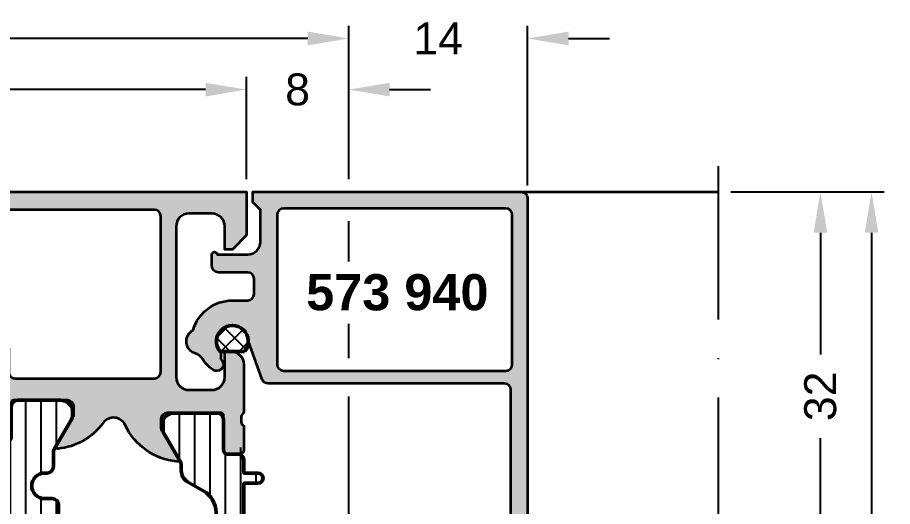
# Model space of a CAD drawing. Header units: millimetres. Extents: x 0 to 183, y 91 to 189.
# Drawn here: x 114.5 to 183, y 150.9 to 189.1 of the extents above; entities that cross this region are included whole.
import ezdxf

# ---------------------------------------------------------------- set-up
doc = ezdxf.new("R2010")
doc.units = ezdxf.units.MM
doc.header["$PDMODE"] = 1
doc.header["$PDSIZE"] = -0.001
doc.linetypes.add('ACAD_ISO10W100', pattern=[18, 12, -3, 0, -3])
for name, color, linetype, lineweight in [('S01_Bemaßung', 140, 'Continuous', 25), ('S02_Beschriftung', 40, 'Continuous', 25), ('S03_AL_Kontur', 255, 'Continuous', 35), ('S04_AL_Schraffur', 253, 'Continuous', 25), ('S05_EPDM_Kontur', 31, 'Continuous', 50), ('S06_EPDM_Schraffur', 43, 'Continuous', 25), ('S07_Isolation_Kontur', 91, 'Continuous', 50), ('S08_Isolation_Schraffur', 103, 'Continuous', 25), ('S18_Mittellinie', 10, 'ACAD_ISO10W100', 25)]:
    doc.layers.add(name, color=color, linetype=linetype, lineweight=lineweight)
doc.styles.add('1_1_H_Art', font='arialbd.ttf', dxfattribs={"height": 2.825})
doc.styles.add('Arial', font='arial.ttf')
doc.dimstyles.new('1 zu 1', dxfattribs={"dimtxt": 2.5, "dimasz": 3.2, "dimexe": 1, "dimexo": 1, "dimgap": 1.5, "dimtad": 0, "dimdec": 1, "dimrnd": 0.5, "dimdsep": 46, "dimtxsty": 'Arial', "dimcen": 0, "dimclrd": 256, "dimclre": 256, "dimclrt": 256, "dimadec": 0, "dimazin": 0, "dimtfac": 1, "dimtdec": 1, "dimtofl": 0, "dimtmove": 0, "dimatfit": 1, "dimfxl": 1, "dimtolj": 1, "dimlwd": 25, "dimlwe": 25, "dimarcsym": 0})

# ---------------------------------------------------------------- blocks, each defined once
blk = doc.blocks.new('511130_s')
at = {"layer": 'S04_AL_Schraffur'}
h = blk.add_hatch(color=256, dxfattribs=at)
h.dxf.hatch_style = 1
edge = h.paths.add_edge_path()
edge.add_line((5.551115123125783e-16, -3.399999999999999), (-1.1, -4.500000000000001))
edge.add_line((-1.099999999999999, -4.500000000000001), (-1.699999999999999, -4.5))
edge.add_line((-1.699999999999999, -4.5), (-1.7, -2.7))
edge.add_arc((-2.7, -2.7), 1, 0, 90)
edge.add_line((-2.7, -1.7), (-4.500000000000001, -1.700000000000002))
edge.add_arc((-4.5, -2.700000000000001), 0.9999999999999991, 90.00000000000006, 180)
edge.add_line((-5.5, -2.700000000000001), (-5.5, -14.5))
edge.add_arc((-4.499999999999999, -14.5), 1.000000000000001, 179.9999999999999, 269.9999999999999)
edge.add_line((-4.500000000000001, -15.5), (-2.700000000000002, -15.5))
edge.add_arc((-2.700000000000003, -14.5), 1, 270, 360.0000000000001)
edge.add_line((-1.700000000000002, -14.5), (-1.699999999999999, -12.5))
edge.add_line((-1.699999999999999, -12.5), (-1.199999999999996, -12.5))
edge.add_arc((-1.199999999999996, -13.5), 1, 0, 90, ccw=False)
edge.add_line((-0.1999999999999963, -13.5), (-0.1999999999999968, -17.3))
edge.add_arc((-0.09999999999999384, -17.58284271247462), 0.3000000000000038, 109.471220634491, 180)
edge.add_line((-0.3999999999999968, -17.58284271247462), (-0.3999999999999951, -18.01715728752539))
edge.add_arc((-0.09999999999999548, -18.01715728752539), 0.2999999999999996, 180, 250.5287793655094)
edge.add_line((-0.1999999999999948, -18.3), (-0.1999999999999941, -20.19999999999996))
edge.add_arc((-0.5000000000000338, -20.19999999999996), 0.3000000000000397, -90, 0, ccw=False)
edge.add_line((-0.5000000000000336, -20.5), (-1.489999999999954, -20.5))
edge.add_arc((-1.489999999999954, -20.19999999999996), 0.3000000000000398, 180, 270.00000000000006, ccw=False)
edge.add_line((-1.789999999999994, -20.19999999999996), (-1.789999999999996, -17.5))
edge.add_arc((-1.989999999999996, -17.50000000000001), 0.2, 1.017777498068326e-12, 90.0000000000002)
edge.add_line((-1.989999999999996, -17.3), (-6.19999999999999, -17.3))
edge.add_arc((-6.199999999999989, -17.8), 0.5000000000000036, 90.0000000000002, 180)
edge.add_line((-6.69999999999999, -17.8), (-6.69999999999999, -18.5))
edge.add_line((-6.69999999999999, -18.5), (-5.318504542377629, -20.89282032302755))
edge.add_arc((-5.438119784648292, -20.96188021535171), 0.1381197846482999, -95.6225775507931, 30.00000000000091, ccw=False)
edge.add_arc((-4.96177675882619, -16.12339113815219), 5.000000000000004, 205.0787776641433, 264.37742244920645, ccw=False)
edge.add_arc((-10.39613192002033, -18.66657496595597), 1.000000000000001, 25.0787776641433, 143.8053270726162)
edge.add_arc((-15.2382232411738, -15.12339113815219), 5.000000000000002, 275.62257755079344, 323.8053270726163, ccw=False)
edge.add_arc((-14.7618802153517, -19.96188021535171), 0.1381197846482951, 150.0000000000003, 275.62257755079395, ccw=False)
edge.add_line((-14.88149545762236, -19.89282032302756), (-13.5, -17.5))
edge.add_line((-13.5, -17.5), (-13.5, -16.8))
edge.add_arc((-14, -16.8), 0.5000000000000018, 4.071109992273287e-13, 90)
edge.add_line((-14, -16.3), (-18.21, -16.3))
edge.add_arc((-18.21, -16.5), 0.1999999999999957, 90, 180.000000000001)
edge.add_line((-18.41, -16.5), (-18.41, -19.19999999999996))
edge.add_arc((-18.71000000000004, -19.19999999999996), 0.3000000000000398, -90, 0, ccw=False)
edge.add_line((-18.71000000000004, -19.5), (-19.69999999999996, -19.5))
edge.add_arc((-19.69999999999996, -19.19999999999996), 0.3000000000000398, 180, 270, ccw=False)
edge.add_line((-20, -19.19999999999996), (-20, -17.3))
edge.add_arc((-20.1, -17.01715728752538), 0.3000000000000021, 289.4712206344901, 360)
edge.add_line((-19.8, -17.01715728752538), (-19.8, -16.58284271247462))
edge.add_arc((-20.1, -16.58284271247462), 0.2999999999999972, 0, 70.52877936550966)
edge.add_line((-20, -16.3), (-20, -13.3))
edge.add_arc((-20.3, -13.3), 0.2999999999999972, 0, 90)
edge.add_line((-20.3, -13.00000000000001), (-27.86769096001073, -13.00000000000001))
edge.add_arc((-27.86769096001073, -13.2), 0.1999999999999993, 90, 189.0000000000005)
edge.add_line((-28.06522862812976, -13.23128689300805), (-27.5915806127587, -16.22178276747988))
edge.add_arc((-28.08542478305627, -16.3), 0.5000000000000018, -90, 8.999999999999773, ccw=False)
edge.add_line((-28.08542478305627, -16.8), (-29.6, -16.8))
edge.add_arc((-29.6, -16.6), 0.1999999999999993, 180, 270, ccw=False)
edge.add_line((-29.8, -16.6), (-29.8, -14.05))
edge.add_arc((-30, -14.05), 0.1999999999999993, 0, 90)
edge.add_line((-30, -13.85), (-31.8, -13.85))
edge.add_arc((-31.8, -13.65000000000001), 0.1999999999999957, 179.999999999999, 270, ccw=False)
edge.add_line((-32, -13.65), (-32, -8.700000000000003))
edge.add_arc((-32.525, -8.200000000000003), 0.724999999999999, 316.3971810272963, 403.6028189727036)
edge.add_line((-32, -7.700000000000004), (-32, -1.900000000000004))
edge.add_arc((-32.5, -1.900000000000005), 0.5, 1.017777498068325e-13, 90)
edge.add_line((-32.5, -1.400000000000006), (-39.5, -1.400000000000004))
edge.add_arc((-39.5, -1.900000000000004), 0.5, 90, 180)
edge.add_line((-40, -1.900000000000004), (-40, -4.000000000000005))
edge.add_arc((-40.5, -4.000000000000005), 0.5, -90, 0, ccw=False)
edge.add_line((-40.5, -4.500000000000006), (-41.99999999999999, -4.500000000000006))
edge.add_arc((-42, -4.000000000000003), 0.5000000000000036, 180.0000000000004, 270.0000000000008, ccw=False)
edge.add_line((-42.5, -4.000000000000006), (-42.5, -3.500000000000006))
edge.add_line((-42.5, -3.500000000000006), (-41.2, -3.500000000000006))
edge.add_line((-41.2, -3.500000000000006), (-41.2, -1.300000000000006))
edge.add_line((-41.2, -1.300000000000006), (-47.8, -1.300000000000006))
edge.add_line((-47.8, -1.300000000000006), (-47.8, -3.500000000000006))
edge.add_line((-47.8, -3.500000000000006), (-46.5, -3.500000000000006))
edge.add_line((-46.5, -3.500000000000006), (-46.5, -4.000000000000005))
edge.add_arc((-47, -4.000000000000005), 0.5, -90, 0, ccw=False)
edge.add_line((-47, -4.500000000000006), (-48.5, -4.500000000000006))
edge.add_arc((-48.5, -4.000000000000006), 0.5, 180, 270, ccw=False)
edge.add_line((-49, -4.000000000000006), (-49, -0.5000000000000062))
edge.add_arc((-48.5, -0.5000000000000024), 0.5, 90.0000000000008, 180.0000000000004, ccw=False)
edge.add_line((-48.50000000000001, -5.967448757360216e-15), (0, 0))
edge.add_line((0, 0), (5.551115123125783e-16, -3.399999999999999))
edge = h.paths.add_edge_path(flags=16)
edge.add_arc((-29.7, -1.9), 0.4999999999999982, 90, 180.0000000000002)
edge.add_line((-30.2, -1.900000000000002), (-30.2, -11.85))
edge.add_arc((-29.9, -11.85), 0.2999999999999972, 180, 270)
edge.add_line((-29.9, -12.15), (-29.70919107027986, -12.15000000000001))
edge.add_arc((-29.70919107027986, -11.85000000000002), 0.2999999999999883, 270.0000000000007, 310.0000000000018)
edge.add_line((-29.5163547873739, -12.0798133329357), (-29.14464419713559, -11.76791111376205))
edge.add_arc((-27.85906897776252, -13.3), 1.999999999999998, 90.00000000000011, 129.9999999999999, ccw=False)
edge.add_line((-27.85906897776252, -11.30000000000001), (-19.6, -11.30000000000001))
edge.add_arc((-19.6, -12.30000000000001), 1, 0, 90, ccw=False)
edge.add_line((-18.6, -12.30000000000001), (-18.6, -14.1))
edge.add_arc((-18.1, -14.1), 0.5, 180, 270)
edge.add_line((-18.1, -14.6), (-7.200000000000003, -14.6))
edge.add_arc((-7.200000000000001, -14.1), 0.5, 269.9999999999999, 360)
edge.add_line((-6.700000000000001, -14.1), (-6.699999999999999, -1.900000000000002))
edge.add_arc((-7.199999999999999, -1.900000000000001), 0.5, 0, 90)
edge.add_line((-7.199999999999999, -1.400000000000001), (-29.7, -1.400000000000002))
at = {"layer": 'S03_AL_Kontur'}
for points in [[(5.551115123125783e-16, -3.399999999999999), (-1.099999999999999, -4.500000000000001), (-1.699999999999999, -4.5), (-1.7, -2.7, 0.414213562373095), (-2.7, -1.7), (-4.500000000000001, -1.700000000000002, 0.414213562373095), (-5.5, -2.700000000000001), (-5.5, -14.5, 0.414213562373095), (-4.500000000000001, -15.5), (-2.700000000000002, -15.5, 0.414213562373095), (-1.700000000000002, -14.5), (-1.699999999999999, -12.5), (-1.199999999999996, -12.5, -0.414213562373095), (-0.1999999999999963, -13.5), (-0.1999999999999968, -17.3, 0.3178372451957812), (-0.3999999999999968, -17.58284271247462), (-0.3999999999999951, -18.01715728752539, 0.3178372451957824), (-0.1999999999999948, -18.3), (-0.1999999999999941, -20.19999999999996, -0.4142135623730951), (-0.5000000000000336, -20.5), (-1.489999999999954, -20.5, -0.414213562373095), (-1.789999999999994, -20.19999999999996), (-1.789999999999996, -17.5, 0.414213562373095), (-1.989999999999996, -17.3), (-6.19999999999999, -17.3, 0.414213562373095), (-6.69999999999999, -17.8), (-6.69999999999999, -18.5), (-5.318504542377629, -20.89282032302755, -0.6105378334010336), (-5.451652079404859, -21.09933548774936, -0.2646719147936072), (-9.490406059821304, -18.24271099465534, 0.5699652493473596), (-11.20314714021257, -18.07604432798868, -0.2133901248928144), (-14.74834792059513, -20.09933548774936, -0.6105378334010351), (-14.88149545762236, -19.89282032302756), (-13.5, -17.5), (-13.5, -16.8, 0.4142135623730937), (-14, -16.3), (-18.21, -16.3, 0.414213562373095), (-18.41, -16.5), (-18.41, -19.19999999999996, -0.414213562373095), (-18.71000000000004, -19.5), (-19.69999999999996, -19.5, -0.414213562373095), (-20, -19.19999999999996), (-20, -17.3, 0.3178372451957844), (-19.8, -17.01715728752538), (-19.8, -16.58284271247462, 0.3178372451957838), (-20, -16.3), (-20, -13.3, 0.414213562373095), (-20.3, -13.00000000000001), (-27.86769096001073, -13.00000000000001, 0.4610063144273195), (-28.06522862812976, -13.23128689300805), (-27.5915806127587, -16.22178276747988, -0.4610063144273173), (-28.08542478305627, -16.8), (-29.6, -16.8, -0.414213562373095), (-29.8, -16.6), (-29.8, -14.05, 0.414213562373095), (-30, -13.85), (-31.8, -13.85, -0.4142135623731015), (-32, -13.65), (-32, -8.700000000000003, 0.4000000000000009), (-32, -7.700000000000004), (-32, -1.900000000000004, 0.414213562373095), (-32.5, -1.400000000000006), (-39.5, -1.400000000000004, 0.414213562373095), (-40, -1.900000000000004), (-40, -4.000000000000005, -0.414213562373095), (-40.5, -4.500000000000006), (-41.99999999999999, -4.500000000000006, -0.414213562373095), (-42.5, -4.000000000000006), (-42.5, -3.500000000000006), (-41.2, -3.500000000000006), (-41.2, -1.300000000000006), (-47.8, -1.300000000000006), (-47.8, -3.500000000000006), (-46.5, -3.500000000000006), (-46.5, -4.000000000000005, -0.414213562373095), (-47, -4.500000000000006), (-48.5, -4.500000000000006, -0.414213562373095), (-49, -4.000000000000006), (-49, -0.500000000000006, -0.414213562373095), (-48.50000000000001, -5.967448757360216e-15), (0, 0)], [(-29.7, -1.400000000000002, 0.414213562373095), (-30.2, -1.900000000000002), (-30.2, -11.85, 0.414213562373095), (-29.9, -12.15), (-29.70919107027986, -12.15000000000001, 0.1763269807084703), (-29.5163547873739, -12.0798133329357), (-29.14464419713559, -11.76791111376205, -0.1763269807084643), (-27.85906897776252, -11.30000000000001), (-19.6, -11.30000000000001, -0.414213562373095), (-18.6, -12.30000000000001), (-18.6, -14.1, 0.414213562373095), (-18.1, -14.6), (-7.200000000000002, -14.6, 0.414213562373095), (-6.700000000000001, -14.1), (-6.699999999999999, -1.900000000000002, 0.414213562373095), (-7.199999999999999, -1.400000000000001)]]:
    blk.add_lwpolyline(points, format="xyb", close=True, dxfattribs=at)
blk = doc.blocks.new('30065155_s')
at = {"layer": 'S08_Isolation_Schraffur'}
h = blk.add_hatch(dxfattribs=at)
h.set_pattern_fill('LINIE', color=256, scale=1.2, angle=90)
h.set_pattern_definition([(90, (-1.77635683940025e-14, 23.5), (-1.2, 7.347880794884119e-17), [])])
h.paths.add_polyline_path([(4.400000000000055, 41.3), (4.199999999999982, 41.3, 0.9626991591091886), (4.614304661822929, 39.26423834544263, -0.5305984520674972), (5.299999999999981, 38.8), (5.299999999999981, 37.3, -0.4142135623730951), (4.799999999999981, 36.8), (2.68551033387336, 36.8, 0.4056275268475895), (2.185726456641185, 36.31469952580095), (1.999999999999987, 29.99999999999999), (1.999999999999987, 17.00967747277416, 0.004838623101274684), (2.000187289418271, 16.99032433971403), (2.178149590281433, 7.796517329008065, 0.262769886817676), (3.177775011444863, 6.103172787559451), (4.400000000000053, 5.397520861406832, -0.2679491924311552), (4.900000000000055, 4.53149545762227), (4.900000000000001, 4.085255888325818, 0.1316524975874242), (4.966987298107783, 3.835255888325761), (6.309474411167427, 1.509999999999998, -0.577350269189627), (5.443449007382989, 0.00999999999999801), (2.099999999999997, 0.01000000000001222, -0.4142135623730929), (1.600000000000002, 0.5100000000000051), (1.6, 2.910000000000004, 1.449614044175545), (0.8535533905932718, 3.356446609406731, -0.6681786379193029), (0, 3.710000000000008), (-1.554312234475219e-14, 8.05, 0.4142135623730929), (-0.5000000000000155, 8.549999999999997), (-8.900000000000018, 8.549999999999997, -0.3996375341444468), (-9.898749217771947, 9.500000000000398, 0.01941759881085288), (-9.905638649432166, 9.577334852630926, -0.01060136377192177), (-11.60000000000004, 25.42970143555213), (-11.60000000000002, 26.45000000000001, -0.4142135623730894), (-11.10000000000002, 26.95), (-10.10000000000002, 26.95, 0.4142135623730951), (-9.800000000000018, 27.25), (-9.800000000000018, 28.65, 0.4142135623730934), (-10.10000000000002, 28.95), (-11.50000000000002, 28.95, -0.414213562373097), (-12.00000000000002, 29.45), (-12.00000000000002, 31.15), (-10.00000000000002, 31.15, 0.4142135623730952), (-9.800000000000018, 31.35), (-9.800000000000017, 34.09999999999999), (-8.100000000000017, 34.09999999999999, -0.4627606305581486), (-7.606616451333627, 33.5189279708817), (-8.097353419466573, 30.53242881164731, 0.4627606305581528), (-7.900000000000016, 30.3), (-0.500000000000024, 30.3, 0.4142135623730948), (-2.220446049250313e-14, 30.8), (-1.98729921407903e-14, 39.81010205144337, 0.4082482904638645), (-1.98729921407903e-14, 40.78989794855664), (-2.775557561562891e-14, 43.28999999999999, -0.4142135623730935), (0.4999999999999697, 43.78999999999999), (1.299999999999971, 43.79, 0.4142135623730913), (1.599999999999969, 44.09), (1.599999999999974, 46.48999999999999, -0.4142135623730944), (2.099999999999973, 46.98999999999999), (5.443449007382957, 46.98999999999999, -0.5773502691896274), (6.309474411167393, 45.48999999999999), (4.966987298107751, 43.16474411167425, 1.019560893201792), (4.733878785210184, 42.17218940982598, -0.687960691492699)])
h.paths.add_polyline_path([(-0.5000000000000053, 28.5, -0.4142135623730951), (-5.329070518200751e-15, 28), (-3.996802888650564e-15, 12.64918445417767, -0.7805831932101502), (-0.3764253732035361, 12.55498207793379), (-7.800000000000006, 26.45810189569857), (-7.800000000000004, 28, -0.4142135623730951), (-7.300000000000004, 28.5)], flags=16)
h.paths.add_polyline_path([(-10.00000000000002, 24.75), (-10.00000000000002, 23.23444553569169, 0.008221414753644431), (-8.673170371714624, 10.98797749339614, 0.3782394917421075), (-8.177032075798424, 10.55000000000005), (-1.453177519063315, 10.55, 0.566348922232836), (-1.27675214585978, 10.84420237624388), (-8.827505049255981, 24.98550594060971, 0.276854710730092), (-9.268568482264813, 25.25, 0.6053181298852219)], flags=16)
at = {"layer": 'S07_Isolation_Kontur'}
for points in [[(-0.5000000000000226, 30.3, 0.4142135623730951), (-2.213507155346406e-14, 30.8), (-1.982956271599049e-14, 39.81010205144337, 0.4082482904638645), (-1.984523656517467e-14, 40.78989794855664), (-2.775557561562891e-14, 43.28999999999999, -0.4142135623730937), (0.4999999999999738, 43.78999999999999), (1.299999999999971, 43.79, 0.414213562373095), (1.599999999999969, 44.09), (1.599999999999974, 46.48999999999999, -0.414213562373095), (2.099999999999972, 46.98999999999999), (5.443449007382956, 46.98999999999999, -0.5773502691896266), (6.309474411167394, 45.48999999999999), (4.966987298107751, 43.16474411167425, 0.1316524975873954), (4.89999999999997, 42.91474411167425), (4.900000000000055, 41.8, -0.414213562373095), (4.400000000000055, 41.3), (4.199999999999982, 41.3, 0.9999999999999999), (4.199999999999982, 39.3), (4.799999999999979, 39.3, -0.414213562373095), (5.299999999999981, 38.8), (5.299999999999981, 37.3, -0.414213562373095), (4.799999999999981, 36.8), (2.685510333873363, 36.8, 0.4056275268475899), (2.185726456641186, 36.31469952580095), (1.999999999999987, 30), (1.999999999999987, 17.00967747277418, 0.004838623101273794), (2.000187289418271, 16.99032433971405), (2.178149590281433, 7.796517329008065, 0.2627698868176761), (3.177775011444865, 6.103172787559451), (4.400000000000055, 5.397520861406825, -0.2679491924311225), (4.900000000000055, 4.531495457622388), (4.900000000000001, 4.085255888325758, 0.1316524975873951), (4.966987298107782, 3.835255888325758), (6.309474411167425, 1.509999999999998, -0.5773502691896273), (5.443449007382987, 0.00999999999999801), (2.100000000000001, 0.01000000000000156, -0.414213562373095), (1.600000000000003, 0.509999999999998), (1.6, 2.910000000000004, 0.414213562373095), (1.3, 3.210000000000004), (0.4999999999999993, 3.210000000000001, -0.4142135623730963), (0, 3.710000000000001), (-1.554312234475219e-14, 8.049999999999997, 0.414213562373095), (-0.5000000000000155, 8.549999999999997), (-8.900000000000016, 8.549999999999995, -0.3996375341443293), (-9.898749217771925, 9.499999999999995, 0.01941759881094676), (-9.905638649432065, 9.577334852630903, -0.01060136377192211), (-11.59999999999998, 25.42970143555261), (-11.60000000000002, 26.45, -0.4142135623730947), (-11.10000000000002, 26.95), (-10.10000000000002, 26.95, 0.414213562373095), (-9.800000000000018, 27.25), (-9.800000000000018, 28.65, 0.414213562373095), (-10.10000000000002, 28.95), (-11.50000000000002, 28.95, -0.414213562373095), (-12.00000000000002, 29.45), (-12.00000000000002, 30.95, -0.414213562373095), (-11.80000000000002, 31.15), (-10.00000000000002, 31.15, 0.414213562373095), (-9.800000000000018, 31.35), (-9.800000000000018, 33.9, -0.414213562373095), (-9.60000000000002, 34.09999999999999), (-8.10000000000002, 34.09999999999999, -0.4627606305581495), (-7.606616451333625, 33.5189279708817), (-8.097353419466573, 30.53242881164732, 0.4627606305581503), (-7.900000000000018, 30.3)], [(-5.204170427930421e-15, 28, 0.414213562373095), (-0.5000000000000054, 28.5), (-7.300000000000004, 28.5, 0.414213562373095), (-7.800000000000004, 28), (-7.800000000000006, 26.58322945477114, 0.1232274951412248), (-7.74106343300884, 26.34772351416144), (-0.3764253732035361, 12.55498207793379, 0.7805831932101499), (-3.95516952522712e-15, 12.64918445417767)], [(-9.50000000000002, 25.25, 0.4142135623730952), (-10.00000000000002, 24.75), (-10.00000000000002, 23.23444553569198, 0.008221414753644633), (-8.673170371714622, 10.98797749339612, 0.3782394917421046), (-8.177032075798412, 10.55000000000005), (-1.453177519063313, 10.55, 0.5663489222328337), (-1.27675214585978, 10.84420237624388), (-8.82750504925598, 24.9855059406097, 0.2768547107300935), (-9.268568482264813, 25.25)]]:
    blk.add_lwpolyline(points, format="xyb", close=True, dxfattribs=at)
blk = doc.blocks.new('662011_s')
blk.add_blockref('30065155_s', (0, 0))
blk = doc.blocks.new('662013_s')
at = {"layer": 'S08_Isolation_Schraffur'}
h = blk.add_hatch(dxfattribs=at)
h.set_pattern_fill('LINIE', color=256, scale=1.2, angle=90)
h.set_pattern_definition([(90, (2.220446049250313e-15, 23), (-1.2, 7.347880794884119e-17), [])])
h.paths.add_polyline_path([(-1.600000000000001, 43.08999999999999), (-1.600000000000001, 45.48999999999999, 0.4142135623730947), (-2.100000000000002, 45.98999999999999), (-5.443449007382995, 45.98999999999999, 0.577350269189627), (-6.309474411167431, 44.49), (-4.812522639724332, 41.89720347538033, 0.3845834927780629), (-4.400000000000001, 40.62215187195761), (-3.176697974912126, 39.9158781184729, -0.2625177792662511), (-2.177109957278752, 38.22441991782961), (-1.999999999999964, 29.49999999999999), (-1.999999999999964, 16.5), (-2.177109957278752, 7.775580082170372, -0.2625177792662514), (-3.176697974912128, 6.084121881527082), (-4.400000000000002, 5.37784812804238, 0.3845834927780637), (-4.812522639724335, 4.102796524619656), (-6.309474411167423, 1.509999999999998, 0.5773502691896265), (-5.443449007382988, 0.00999999999999801), (-2.099999999999999, 0.00999999999999801, 0.4142135623730957), (-1.6, 0.509999999999998), (-1.6, 3.210000000000008), (-0.5000000000000022, 3.210000000000001, 0.4142135623730976), (0, 3.710000000000001), (1.77635683940025e-15, 40.49999999999999), (1.100000000000005, 40.5, 1), (1.100000000000004, 41.3), (8.881784197001252e-16, 41.3), (-1.332267629550188e-15, 42.28999999999999, 1.236545775822695), (-1.087867965644036, 42.87786796564403, -0.6681786379192943)])
at = {"layer": 'S07_Isolation_Kontur'}
blk.add_lwpolyline([(1.100000000000002, 40.5), (1.387778780781446e-15, 40.49999999999999), (0, 3.710000000000003, -0.4142135623730964), (-0.5000000000000003, 3.209999999999999), (-1.299999999999999, 3.209999999999999, 0.414213562373095), (-1.6, 2.909999999999998), (-1.6, 0.51, -0.414213562373095), (-2.099999999999998, 0.01000000000000001), (-5.443449007382988, 0.01000000000000001, -0.5773502691896236), (-6.309474411167427, 1.509999999999993), (-4.966987298107785, 3.835255888325756, 0.1316524975873964), (-4.900000000000002, 4.085255888325756), (-4.900000000000002, 4.511822724257941, -0.2679491924311226), (-4.400000000000004, 5.377848128042382), (-3.176697974912129, 6.08412188152708, 0.2625177792662515), (-2.177109957278752, 7.775580082170372), (-1.999999999999964, 16.5), (-1.999999999999964, 29.5), (-2.177109957278752, 38.22441991782961, 0.2625177792662515), (-3.176697974912129, 39.9158781184729), (-4.400000000000002, 40.62215187195761, -0.2679491924311225), (-4.9, 41.48817727574205), (-4.900000000000004, 41.91474411167424, 0.1316524975873954), (-4.966987298107785, 42.16474411167424), (-6.309474411167427, 44.48999999999999, -0.5773502691896291), (-5.443449007382995, 45.98999999999999), (-2.100000000000004, 45.98999999999999, -0.4142135623730898), (-1.600000000000001, 45.48999999999999), (-1.600000000000001, 43.08999999999999, 0.4142135623730908), (-1.300000000000001, 42.78999999999999), (-0.5000000000000016, 42.78999999999999, -0.4142135623730963), (-1.110223024625157e-15, 42.28999999999999), (1.378752577329209e-15, 41.3), (1.100000000000002, 41.3, -0.9999999999999999)], format="xyb", close=True, dxfattribs=at)
blk = doc.blocks.new('575780_s')
for name, p in [('511130_s', (19, 75)), ('662011_s', (-1.000000000000171, 11.6999999999994)), ('662013_s', (18.8, 11.69999999999964))]:
    blk.add_blockref(name, p)
blk = doc.blocks.new('244511_s_2')
at = {"layer": 'S06_EPDM_Schraffur'}
h = blk.add_hatch(dxfattribs=at)
h.set_pattern_fill('NETZ', color=256, angle=45)
h.set_pattern_definition([(45, (0, 0), (-0.7071067811865475, 0.7071067811865476), []), (135, (0, 0), (-0.7071067811865476, -0.7071067811865475), [])])
h.paths.add_polyline_path([(-0.8000000000000002, 0.9604686356149273), (-0.8000000000000002, -0.960468635614927, 2.134374745810951)])
at = {"layer": 'S05_EPDM_Kontur'}
blk.add_lwpolyline([(-0.8000000000000002, -0.9604686356149271), (-0.8000000000000002, 0.9604686356149271, -2.134374745810951)], format="xyb", close=True, dxfattribs=at)
blk = doc.blocks.new('573940_s')
at = {"layer": 'S04_AL_Schraffur'}
h = blk.add_hatch(color=256, dxfattribs=at)
h.dxf.hatch_style = 1
h.paths.add_polyline_path([(0.4999999999999964, 22, 0.4142135623730951), (0, 21.5), (0, 0.5), (0.8000000000000007, 0.4999999999999964), (1.399999999999991, 1.100000000000001), (3.900000000000002, 1.100000000000001, -0.4142135623730951), (4.900000000000002, 0.1000000000000014), (4.900000000000002, -2.300000000000001, 1), (4.900000000000002, -2.699999999999999), (5.800000000000001, -2.699999999999999, 0.4142135623730951), (6.300000000000001, -2.199999999999999), (6.300000000000006, 0.1000000000000014, -0.4142135623730951), (6.800000000000004, 0.6000000000000014), (8, 0.6000000000000014, -0.4142135623730951), (8.5, 0.1000000000000014), (8.5, -1.099999999999998, 0.3348749598846482), (10.82105496264089, -4.176923076923082, 0.6691373513853219), (12.65949349850255, -3.981730769230733, -0.1871225890724398), (13.10034186267938, -3.408471933471876, 0.1036124226643165), (13.90909090909092, -2.652390851355285, 0.154347130187007), (14, -2.364911064067286, 0.7842017809769407), (13.1, -2), (12.56746757864487, -2, -1.481801024427353), (11.70000000000001, 0.1500000000000021), (14.67101007166283, 1.231359231790368, 0.3152987888789837), (15, 1.701205542183324), (15.00000000000001, 20.2, -0.4142135623730951), (15.50000000000001, 20.7), (28.3, 20.70000000000001, -0.4142135623730951), (28.8, 20.20000000000001), (28.8, 18.439609887764, 0.109517811683241), (28.94053831944502, 17.80568249515295), (31.04684610425517, 13.28869087390441, 1), (31.95315389240508, 13.71130913325774), (29.94990235896572, 18.00729591023983, -0.839099631177284), (30.73550936257563, 18.55738385623783), (31.14644660940673, 18.14644660940673, 0.668178637919302), (32.00000000000001, 18.5), (32, 19.5, 0.414213562373093), (31.5, 20), (30.5, 20, -0.4142135623730951), (30, 20.5), (30, 21.5, 0.4142135623730951), (29.5, 22)])
h.paths.add_polyline_path([(14, 20.3), (14, 2.900000000000002, -0.4142135623730945), (13.5, 2.400000000000002), (1.800000000000001, 2.399999999999999, -0.4142135623730951), (1.300000000000001, 2.899999999999999), (1.300000000000008, 20.3, -0.414213562373095), (1.800000000000004, 20.8), (13.5, 20.8, -0.4142135623730935)], flags=16)
at = {"layer": 'S03_AL_Kontur'}
for points in [[(13.10034186267939, -3.408471933471876, 0.1871225890724411), (12.65949349850255, -3.981730769230736, -0.6691373513853248), (10.82105496264088, -4.176923076923078, -0.3348749598846475), (8.5, -1.099999999999999), (8.5, 0.1000000000000004, 0.4142135623730951), (8, 0.600000000000001), (6.800000000000002, 0.6000000000000002, 0.414213562373095), (6.300000000000003, 0.1000000000000004), (6.300000000000001, -2.2, -0.414213562373095), (5.800000000000001, -2.7), (4.900000000000001, -2.7, -0.9999999999999999), (4.900000000000001, -2.3), (4.900000000000001, 0.1000000000000001, 0.4142135623730951), (3.900000000000001, 1.100000000000001), (1.399999999999995, 1.1), (0.8000000000000002, 0.5000000000000001), (3.061616997868383e-17, 0.5), (1.316495309083405e-15, 21.50000000000001, -0.414213562373095), (0.5000000000000017, 22), (29.5, 22, -0.414213562373095), (30, 21.5), (30, 20.5, 0.414213562373095), (30.5, 20), (31.50000000000001, 20, -0.414213562373095), (32, 19.5), (32.00000000000001, 18.5, -0.668178637919298), (31.14644660940673, 18.14644660940672), (30.73550936257563, 18.55738385623783, 0.8390996311772799), (29.94990235896572, 18.00729591023983), (31.95315389351833, 13.71130913087036, -0.9999999894632878), (31.04684610648167, 13.28869086912966), (28.94053831944502, 17.80568249515295, -0.1095178116832409), (28.8, 18.439609887764), (28.8, 20.20000000000001, 0.414213562373095), (28.3, 20.70000000000001), (15.50000000000001, 20.7, 0.414213562373095), (15.00000000000001, 20.2), (15, 1.701205542183323, -0.3152987888789837), (14.67101007166283, 1.231359231790368), (11.7, 0.1500000000000005, 1.481801024427348), (12.56746757864487, -2), (13.1, -2, -0.7207592200561251), (14, -2.300000000000002), (14, -2.364911064067285, -0.1543471301870135), (13.90909090909092, -2.652390851355297, -0.1036124226643151)], [(13.5, 2.400000000000002, 0.414213562373095), (14, 2.900000000000002), (14, 20.3, 0.414213562373095), (13.5, 20.8), (1.800000000000001, 20.8, 0.414213562373095), (1.300000000000003, 20.3), (1.3, 2.9, 0.414213562373095), (1.800000000000001, 2.4)]]:
    blk.add_lwpolyline(points, format="xyb", close=True, dxfattribs=at)
at = {"rotation": 180}
blk.add_blockref('244511_s_2', (11.7, -1.099999999999999), dxfattribs=at)
blk = doc.blocks.new('*D47')
at = {"layer": 'Defpoints', "color": 0, "transparency": 16777216}
for p in [(169.3586674439968, 175.4827341165721), (181.3586739405176, 175.4827341165721), (169.3586227382465, 100.4827555127263)]:
    blk.add_point(p, dxfattribs=at)
at = {"layer": 'S01_Bemaßung', "lineweight": 25, "transparency": 16777216}
for p, q in [((170.3586674439968, 175.4827341165721), (182.3586739405176, 175.4827341165721)), ((181.3586739405176, 172.2827341165721), (181.3586739405176, 141.2724787846356)), ((181.3586739405176, 103.6827555127263), (181.3586739405176, 134.6930108446629)), ((170.3586227382465, 100.4827555127263), (182.3586739405176, 100.4827555127263))]:
    blk.add_line(p, q, dxfattribs=at)
at = {"layer": 'S01_Bemaßung', "transparency": 16777216}
for points in [[(180.8253406071842, 172.2827341165721), (181.8920072738509, 172.2827341165721), (181.3586739405176, 175.4827341165721)], [(180.8253406071842, 103.6827555127263), (181.8920072738509, 103.6827555127263), (181.3586739405176, 100.4827555127263)]]:
    blk.add_solid(points, dxfattribs=at)
at = {"layer": 'S01_Bemaßung', "transparency": 16777216, "insert": (181.3586739405176, 137.9827448146492), "char_height": 2.5, "attachment_point": 5, "rotation": 90, "style": 'Arial'}
blk.add_mtext('\\A1;75', dxfattribs=at)
blk = doc.blocks.new('*D53')
at = {"layer": 'Defpoints', "color": 0, "transparency": 16777216}
for p in [(169.3586674439968, 175.4827341165721), (177.3586739405175, 175.4827341165721), (169.3586482035421, 143.4827341165716)]:
    blk.add_point(p, dxfattribs=at)
at = {"layer": 'S01_Bemaßung', "lineweight": 25, "transparency": 16777216}
for p, q in [((170.3586674439968, 175.4827341165721), (178.3586739405175, 175.4827341165721)), ((177.3586739405175, 172.2827341165721), (177.3586739405175, 162.7596781820562)), ((177.3586739405175, 146.6827341165716), (177.3586739405175, 156.2057900510875)), ((170.3586482035421, 143.4827341165716), (178.3586739405175, 143.4827341165716))]:
    blk.add_line(p, q, dxfattribs=at)
at = {"layer": 'S01_Bemaßung', "transparency": 16777216}
for points in [[(176.8253406071842, 172.2827341165721), (177.8920072738509, 172.2827341165721), (177.3586739405175, 175.4827341165721)], [(176.8253406071842, 146.6827341165716), (177.8920072738509, 146.6827341165716), (177.3586739405175, 143.4827341165716)]]:
    blk.add_solid(points, dxfattribs=at)
at = {"layer": 'S01_Bemaßung', "transparency": 16777216, "insert": (177.3586739405175, 159.4827341165718), "char_height": 2.5, "attachment_point": 5, "rotation": 90, "style": 'Arial'}
blk.add_mtext('\\A1;32', dxfattribs=at)
blk = doc.blocks.new('*D68')
at = {"layer": 'Defpoints', "color": 0, "transparency": 16777216}
for p in [(132.4494527678892, 183.4826511253808), (132.4494527678892, 175.482651125381), (83.44945276788917, 174.982651125381)]:
    blk.add_point(p, dxfattribs=at)
at = {"layer": 'S01_Bemaßung', "lineweight": 25, "transparency": 16777216}
for p, q in [((83.44945276788917, 175.982651125381), (83.44945276788917, 184.4826511253808)), ((132.4494527678892, 176.482651125381), (132.4494527678892, 184.4826511253808)), ((86.64945276788917, 183.4826511253808), (104.6060011989942, 183.4826511253808)), ((129.2494527678892, 183.4826511253808), (111.2929043367841, 183.4826511253808))]:
    blk.add_line(p, q, dxfattribs=at)
at = {"layer": 'S01_Bemaßung', "transparency": 16777216}
for points in [[(86.64945276788917, 184.0159844587141), (86.64945276788917, 182.9493177920475), (83.44945276788917, 183.4826511253808)], [(129.2494527678892, 184.0159844587141), (129.2494527678892, 182.9493177920475), (132.4494527678892, 183.4826511253808)]]:
    blk.add_solid(points, dxfattribs=at)
at = {"layer": 'S01_Bemaßung', "transparency": 16777216, "insert": (107.9494527678892, 183.4826511253808), "char_height": 2.5, "attachment_point": 5, "style": 'Arial'}
blk.add_mtext('\\A1;49', dxfattribs=at)
blk = doc.blocks.new('*D69')
at = {"layer": 'Defpoints', "color": 0, "transparency": 16777216}
for p in [(140.4501613078849, 183.4826511253808), (132.4494527678892, 175.482651125381), (140.4501613078849, 175.482651125381)]:
    blk.add_point(p, dxfattribs=at)
at = {"layer": 'S01_Bemaßung', "lineweight": 25, "transparency": 16777216}
for p, q in [((132.4494527678892, 176.482651125381), (132.4494527678892, 184.4826511253808)), ((140.4501613078849, 176.482651125381), (140.4501613078849, 184.4826511253808)), ((129.2494527678892, 183.4826511253808), (126.0494527678892, 183.4826511253808)), ((143.6501613078848, 183.4826511253808), (146.8501613078849, 183.4826511253808))]:
    blk.add_line(p, q, dxfattribs=at)
at = {"layer": 'S01_Bemaßung', "transparency": 16777216}
for points in [[(129.2494527678892, 184.0159844587141), (129.2494527678892, 182.9493177920475), (132.4494527678892, 183.4826511253808)], [(143.6501613078848, 184.0159844587141), (143.6501613078848, 182.9493177920475), (140.4501613078849, 183.4826511253808)]]:
    blk.add_solid(points, dxfattribs=at)
at = {"layer": 'S01_Bemaßung', "transparency": 16777216, "insert": (136.449807037887, 183.4826511253808), "char_height": 2.5, "attachment_point": 5, "style": 'Arial'}
blk.add_mtext('\\A1;8', dxfattribs=at)
blk = doc.blocks.new('*D70')
at = {"layer": 'Defpoints', "color": 0, "transparency": 16777216}
for p in [(154.4494527678892, 187.4826511253811), (140.4501613078849, 175.482651125381), (154.4494527678892, 174.982651125381)]:
    blk.add_point(p, dxfattribs=at)
at = {"layer": 'S01_Bemaßung', "lineweight": 25, "transparency": 16777216}
for p, q in [((140.4501613078849, 176.482651125381), (140.4501613078849, 188.4826511253811)), ((154.4494527678892, 175.982651125381), (154.4494527678892, 188.4826511253811)), ((137.2501613078849, 187.4826511253811), (134.0501613078848, 187.4826511253811)), ((157.6494527678892, 187.4826511253811), (160.8494527678892, 187.4826511253811))]:
    blk.add_line(p, q, dxfattribs=at)
at = {"layer": 'S01_Bemaßung', "transparency": 16777216}
for points in [[(137.2501613078849, 188.0159844587144), (137.2501613078849, 186.9493177920477), (140.4501613078849, 187.4826511253811)], [(157.6494527678892, 188.0159844587144), (157.6494527678892, 186.9493177920477), (154.4494527678892, 187.4826511253811)]]:
    blk.add_solid(points, dxfattribs=at)
at = {"layer": 'S01_Bemaßung', "transparency": 16777216, "insert": (147.449807037887, 187.4826511253811), "char_height": 2.5, "attachment_point": 5, "style": 'Arial'}
blk.add_mtext('\\A1;14', dxfattribs=at)
blk = doc.blocks.new('*D71')
at = {"layer": 'Defpoints', "color": 0, "transparency": 16777216}
for p in [(140.4501613078849, 187.4826511253811), (69.44945276788735, 167.4825798252597), (140.4501613078849, 135.4826493703937)]:
    blk.add_point(p, dxfattribs=at)
at = {"layer": 'S01_Bemaßung', "lineweight": 25, "transparency": 16777216}
for p, q in [((69.44945276788735, 176.4826518210448), (69.44945276788735, 188.4826511253811)), ((140.4501613078849, 176.482651125381), (140.4501613078849, 188.4826511253811)), ((72.64945276788735, 187.4826511253811), (101.9107551961399, 187.4826511253811)), ((137.2501613078849, 187.4826511253811), (107.9888588796323, 187.4826511253811)), ((69.44945276788735, 168.4825798252597), (69.44945276788735, 174.4826518210448)), ((140.4501613078849, 170.0425673558057), (140.4501613078849, 173.182651125381)), ((140.4501613078849, 162.482651125381), (140.4501613078849, 165.1559029628999)), ((140.4501613078849, 142.5556713511205), (140.4501613078849, 159.482651125381)), ((140.4501613078849, 136.4826493703937), (140.4501613078849, 138.4558145980509))]:
    blk.add_line(p, q, dxfattribs=at)
at = {"layer": 'S01_Bemaßung', "transparency": 16777216}
for points in [[(72.64945276788735, 188.0159844587144), (72.64945276788735, 186.9493177920477), (69.44945276788735, 187.4826511253811)], [(137.2501613078849, 188.0159844587144), (137.2501613078849, 186.9493177920477), (140.4501613078849, 187.4826511253811)]]:
    blk.add_solid(points, dxfattribs=at)
at = {"layer": 'S01_Bemaßung', "transparency": 16777216, "insert": (104.9498070378861, 187.4826511253811), "char_height": 2.5, "attachment_point": 5, "style": 'Arial'}
blk.add_mtext('\\A1;71', dxfattribs=at)

msp = doc.modelspace()

# ---------------------------------------------------------------- linework, layer by layer
at = {"layer": 'S03_AL_Kontur'}
msp.add_line((153.949451655137, 175.482734116572), (169.3586674439968, 175.482734116572), dxfattribs=at)
at = {"layer": 'S18_Mittellinie'}
msp.add_line((169.3586674439968, 177.482734116572), (169.3586227382464, 98.48275551272629), dxfattribs=at)

# ---------------------------------------------------------------- block references
msp.add_blockref('575780_s', (113.4494527678892, 100.482651125381))
at = {"rotation": 270}
msp.add_blockref('573940_s', (132.4494527678892, 175.482651125381), dxfattribs=at)

# ---------------------------------------------------------------- texts
at = {"layer": 'S02_Beschriftung', "lineweight": 50, "insert": (137.1240353916825, 169.0425673558057), "char_height": 2.825, "attachment_point": 1, "style": '1_1_H_Art'}
msp.add_mtext('573 940', dxfattribs=at)

# ---------------------------------------------------------------- dimensions: what is measured, and where the dimension line sits
at = {"layer": 'S01_Bemaßung'}
for base, p1, p2, picture, middle in [((140.4501613078849, 187.4826511253811), (69.44945276788735, 167.4825798252597), (140.4501613078849, 135.4826493703937), '*D71', (104.9498070378861, 187.4826511253811)), ((154.4494527678892, 187.4826511253811), (140.4501613078849, 175.482651125381), (154.4494527678892, 174.982651125381), '*D70', (147.449807037887, 187.4826511253811)), ((132.4494527678892, 183.4826511253808), (83.44945276788917, 174.982651125381), (132.4494527678892, 175.482651125381), '*D68', (107.9494527678892, 183.4826511253808)), ((140.4501613078849, 183.4826511253808), (132.4494527678892, 175.482651125381), (140.4501613078849, 175.482651125381), '*D69', (136.449807037887, 183.4826511253808))]:
    dim = msp.add_linear_dim(base=base, p1=p1, p2=p2, dimstyle='1 zu 1', dxfattribs=at)
    dim.commit()
    dim.dimension.update_dxf_attribs({"geometry": picture, "text_midpoint": middle})
dim = msp.add_linear_dim(base=(181.3586739405176, 175.4827341165721), p1=(169.3586227382464, 100.4827555127263), p2=(169.3586674439968, 175.482734116572), angle=90, dimstyle='1 zu 1', dxfattribs=at)
dim.commit()
dim.dimension.update_dxf_attribs({"geometry": '*D47', "text_midpoint": (181.3586739405176, 137.9827448146492)})
dim = msp.add_linear_dim(base=(177.3586739405175, 175.4827341165721), p1=(169.358648203542, 143.4827341165716), p2=(169.3586674439968, 175.482734116572), angle=90, dimstyle='1 zu 1', override={"dimtmove": 1}, dxfattribs=at)
dim.commit()
dim.dimension.update_dxf_attribs({"geometry": '*D53', "text_midpoint": (177.3586739405175, 159.4827341165718)})

doc.saveas('drawing.dxf')
